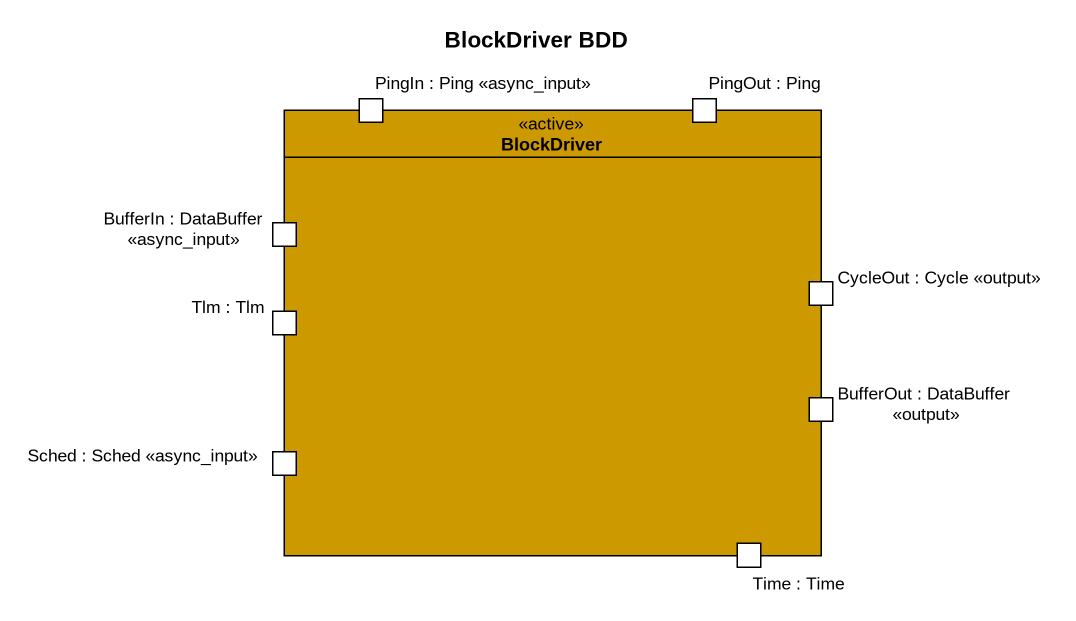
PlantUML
@startuml
title BlockDriver BDD
rectangle BlockDriver <<active>> #CC9900 {
  port "PingIn : Ping <<async_input>>" as PingIn_Ping_async_input
  port "PingOut : Ping" as PingOut_Ping
  port "BufferIn : DataBuffer <<async_input>>" as BufferIn_DataBuffer_async
  port "Tlm : Tlm" as Tlm_Tlm
  port "CycleOut : Cycle <<output>>" as CycleOut_Cycle_output
  port "BufferOut : DataBuffer <<output>>" as BufferOut_DataBuffer_output
  port "Sched : Sched <<async_input>>" as Sched_Sched_async_input
  port "Time : Time" as Time_Time
}
@enduml
